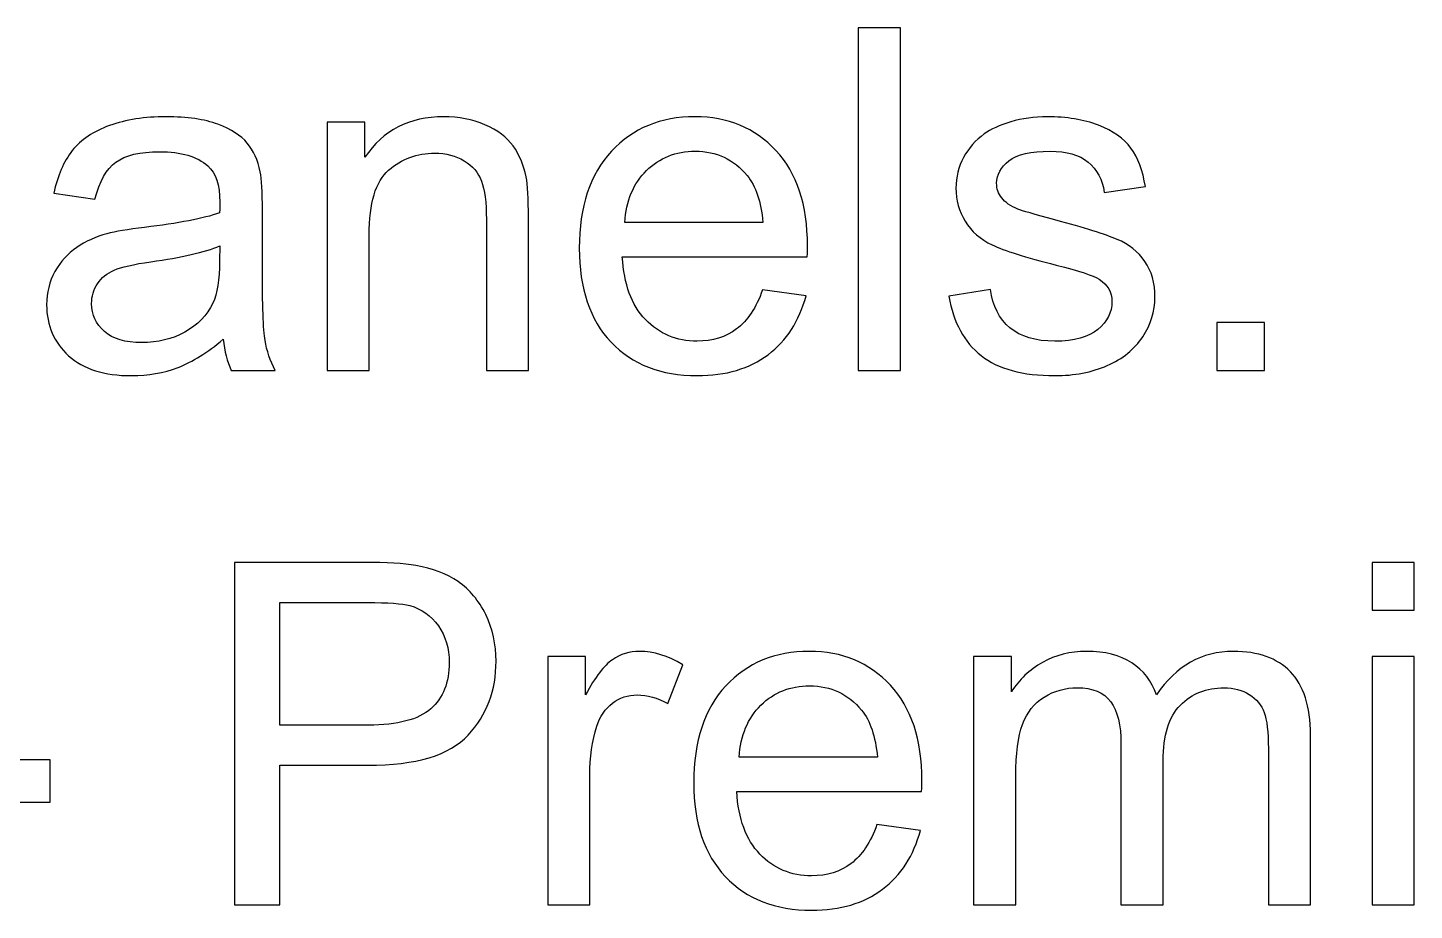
# Model space of a CAD drawing. Header units: centimetres. Extents: x -47.1 to 22.8, y -13.1 to 39.9.
# Drawn here: x -43.096 to -40.642, y 29.491 to 31.053 of the extents above; entities that cross this region are included whole.
import ezdxf

# ---------------------------------------------------------------- set-up
doc = ezdxf.new("R2010")
doc.units = ezdxf.units.CM
doc.header["$MEASUREMENT"] = 0
doc.layers.add('Layer 1', color=7, linetype='Continuous')

msp = doc.modelspace()

# ---------------------------------------------------------------- linework, layer by layer
at = {"layer": 'Layer 1', "color": 105}
for points, knots in [([(-41.62626, 30.4463), (-41.62626, 30.4463), (-41.62626, 31.05252), (-41.62626, 31.05252), (-41.62626, 31.05252), (-41.62626, 31.05252), (-41.55176, 31.05252), (-41.55176, 31.05252), (-41.55176, 31.05252), (-41.55176, 31.05252), (-41.55176, 30.4463), (-41.55176, 30.4463), (-41.55176, 30.4463), (-41.55176, 30.4463), (-41.62626, 30.4463), (-41.62626, 30.4463)], [0, 0, 0, 0, 0.2, 0.2, 0.2, 0.2, 0.4, 0.4, 0.4, 0.4, 0.6, 0.6, 0.6, 0.6, 1, 1, 1, 1]), ([(-42.75022, 30.50133), (-42.77788, 30.47777), (-42.80455, 30.46126), (-42.83009, 30.45152), (-42.83009, 30.45152), (-42.85563, 30.44178), (-42.883, 30.43699), (-42.91236, 30.43699), (-42.91236, 30.43699), (-42.96062, 30.43699), (-42.99773, 30.4487), (-43.02369, 30.47226), (-43.02369, 30.47226), (-43.04966, 30.49569), (-43.06264, 30.52575), (-43.06264, 30.56229), (-43.06264, 30.56229), (-43.06264, 30.58374), (-43.0577, 30.60336), (-43.04796, 30.62114), (-43.04796, 30.62114), (-43.03809, 30.63892), (-43.02525, 30.65303), (-43.00944, 30.66375), (-43.00944, 30.66375), (-42.9935, 30.67448), (-42.97572, 30.68266), (-42.95582, 30.68817), (-42.95582, 30.68817), (-42.94114, 30.69198), (-42.91899, 30.69564), (-42.8895, 30.69931), (-42.8895, 30.69931), (-42.82938, 30.70637), (-42.78493, 30.71498), (-42.75657, 30.72485), (-42.75657, 30.72485), (-42.75629, 30.73501), (-42.75615, 30.74151), (-42.75615, 30.74419), (-42.75615, 30.74419), (-42.75615, 30.77438), (-42.7632, 30.79569), (-42.77731, 30.80811), (-42.77731, 30.80811), (-42.79636, 30.8249), (-42.82473, 30.83323), (-42.86226, 30.83323), (-42.86226, 30.83323), (-42.8974, 30.83323), (-42.92336, 30.82702), (-42.94001, 30.81474), (-42.94001, 30.81474), (-42.95681, 30.80247), (-42.96908, 30.78073), (-42.97713, 30.74941), (-42.97713, 30.74941), (-42.97713, 30.74941), (-43.04994, 30.75957), (-43.04994, 30.75957), (-43.04994, 30.75957), (-43.04331, 30.79075), (-43.03244, 30.81601), (-43.0172, 30.8352), (-43.0172, 30.8352), (-43.00196, 30.85439), (-42.97995, 30.86907), (-42.95116, 30.87951), (-42.95116, 30.87951), (-42.92252, 30.88981), (-42.88907, 30.89504), (-42.85125, 30.89504), (-42.85125, 30.89504), (-42.81372, 30.89504), (-42.7831, 30.89066), (-42.75953, 30.88177), (-42.75953, 30.88177), (-42.73611, 30.87288), (-42.71875, 30.86187), (-42.70774, 30.84847), (-42.70774, 30.84847), (-42.69674, 30.83506), (-42.68898, 30.81813), (-42.68446, 30.79767), (-42.68446, 30.79767), (-42.68206, 30.78497), (-42.68079, 30.76211), (-42.68079, 30.72923), (-42.68079, 30.72923), (-42.68079, 30.72923), (-42.68079, 30.63045), (-42.68079, 30.63045), (-42.68079, 30.63045), (-42.68079, 30.56145), (-42.67924, 30.51784), (-42.67614, 30.49936), (-42.67614, 30.49936), (-42.67317, 30.48087), (-42.66696, 30.46323), (-42.65793, 30.4463), (-42.65793, 30.4463), (-42.65793, 30.4463), (-42.73583, 30.4463), (-42.73583, 30.4463), (-42.73583, 30.4463), (-42.7433, 30.46196), (-42.7481, 30.48031), (-42.75022, 30.50133)], [0, 0, 0, 0, 0.0357143, 0.0357143, 0.0357143, 0.0357143, 0.0714286, 0.0714286, 0.0714286, 0.0714286, 0.1071429, 0.1071429, 0.1071429, 0.1071429, 0.1428571, 0.1428571, 0.1428571, 0.1428571, 0.1785714, 0.1785714, 0.1785714, 0.1785714, 0.2142857, 0.2142857, 0.2142857, 0.2142857, 0.25, 0.25, 0.25, 0.25, 0.2857143, 0.2857143, 0.2857143, 0.2857143, 0.3214286, 0.3214286, 0.3214286, 0.3214286, 0.3571429, 0.3571429, 0.3571429, 0.3571429, 0.3928571, 0.3928571, 0.3928571, 0.3928571, 0.4285714, 0.4285714, 0.4285714, 0.4285714, 0.4642857, 0.4642857, 0.4642857, 0.4642857, 0.5, 0.5, 0.5, 0.5, 0.5357143, 0.5357143, 0.5357143, 0.5357143, 0.5714286, 0.5714286, 0.5714286, 0.5714286, 0.6071429, 0.6071429, 0.6071429, 0.6071429, 0.6428571, 0.6428571, 0.6428571, 0.6428571, 0.6785714, 0.6785714, 0.6785714, 0.6785714, 0.7142857, 0.7142857, 0.7142857, 0.7142857, 0.75, 0.75, 0.75, 0.75, 0.7857143, 0.7857143, 0.7857143, 0.7857143, 0.8214286, 0.8214286, 0.8214286, 0.8214286, 0.8571429, 0.8571429, 0.8571429, 0.8571429, 0.8928571, 0.8928571, 0.8928571, 0.8928571, 0.9285714, 0.9285714, 0.9285714, 0.9285714, 1, 1, 1, 1]), ([(-42.56635, 30.4463), (-42.56635, 30.4463), (-42.56635, 30.88572), (-42.56635, 30.88572), (-42.56635, 30.88572), (-42.56635, 30.88572), (-42.49946, 30.88572), (-42.49946, 30.88572), (-42.49946, 30.88572), (-42.49946, 30.88572), (-42.49946, 30.82335), (-42.49946, 30.82335), (-42.49946, 30.82335), (-42.46729, 30.87119), (-42.42072, 30.89504), (-42.3599, 30.89504), (-42.3599, 30.89504), (-42.33337, 30.89504), (-42.3091, 30.89024), (-42.28695, 30.88078), (-42.28695, 30.88078), (-42.26479, 30.87133), (-42.24814, 30.85877), (-42.23714, 30.84339), (-42.23714, 30.84339), (-42.22613, 30.82801), (-42.21837, 30.80966), (-42.21399, 30.7885), (-42.21399, 30.7885), (-42.21131, 30.77467), (-42.2099, 30.75054), (-42.2099, 30.71611), (-42.2099, 30.71611), (-42.2099, 30.71611), (-42.2099, 30.4463), (-42.2099, 30.4463), (-42.2099, 30.4463), (-42.2099, 30.4463), (-42.28441, 30.4463), (-42.28441, 30.4463), (-42.28441, 30.4463), (-42.28441, 30.4463), (-42.28441, 30.71328), (-42.28441, 30.71328), (-42.28441, 30.71328), (-42.28441, 30.74362), (-42.28723, 30.76634), (-42.29302, 30.7813), (-42.29302, 30.7813), (-42.2988, 30.79626), (-42.3091, 30.80825), (-42.32378, 30.81728), (-42.32378, 30.81728), (-42.33845, 30.82617), (-42.35581, 30.83069), (-42.37557, 30.83069), (-42.37557, 30.83069), (-42.40718, 30.83069), (-42.43441, 30.82067), (-42.45741, 30.80049), (-42.45741, 30.80049), (-42.48041, 30.78045), (-42.49184, 30.74221), (-42.49184, 30.68605), (-42.49184, 30.68605), (-42.49184, 30.68605), (-42.49184, 30.4463), (-42.49184, 30.4463), (-42.49184, 30.4463), (-42.49184, 30.4463), (-42.56635, 30.4463), (-42.56635, 30.4463)], [0, 0, 0, 0, 0.0526316, 0.0526316, 0.0526316, 0.0526316, 0.1052632, 0.1052632, 0.1052632, 0.1052632, 0.1578947, 0.1578947, 0.1578947, 0.1578947, 0.2105263, 0.2105263, 0.2105263, 0.2105263, 0.2631579, 0.2631579, 0.2631579, 0.2631579, 0.3157895, 0.3157895, 0.3157895, 0.3157895, 0.3684211, 0.3684211, 0.3684211, 0.3684211, 0.4210526, 0.4210526, 0.4210526, 0.4210526, 0.4736842, 0.4736842, 0.4736842, 0.4736842, 0.5263158, 0.5263158, 0.5263158, 0.5263158, 0.5789474, 0.5789474, 0.5789474, 0.5789474, 0.6315789, 0.6315789, 0.6315789, 0.6315789, 0.6842105, 0.6842105, 0.6842105, 0.6842105, 0.7368421, 0.7368421, 0.7368421, 0.7368421, 0.7894737, 0.7894737, 0.7894737, 0.7894737, 0.8421053, 0.8421053, 0.8421053, 0.8421053, 0.8947368, 0.8947368, 0.8947368, 0.8947368, 1, 1, 1, 1]), ([(-41.79574, 30.58854), (-41.79574, 30.58854), (-41.71869, 30.57838), (-41.71869, 30.57838), (-41.71869, 30.57838), (-41.73069, 30.53365), (-41.75312, 30.49879), (-41.78586, 30.4741), (-41.78586, 30.4741), (-41.8186, 30.4494), (-41.86037, 30.43699), (-41.91131, 30.43699), (-41.91131, 30.43699), (-41.97537, 30.43699), (-42.02617, 30.45674), (-42.06371, 30.49625), (-42.06371, 30.49625), (-42.10125, 30.53562), (-42.12001, 30.59108), (-42.12001, 30.66234), (-42.12001, 30.66234), (-42.12001, 30.736), (-42.1011, 30.79329), (-42.06315, 30.83393), (-42.06315, 30.83393), (-42.02519, 30.87472), (-41.97594, 30.89504), (-41.9154, 30.89504), (-41.9154, 30.89504), (-41.85684, 30.89504), (-41.809, 30.87514), (-41.77189, 30.8352), (-41.77189, 30.8352), (-41.73478, 30.79527), (-41.71615, 30.73911), (-41.71615, 30.66672), (-41.71615, 30.66672), (-41.71615, 30.66234), (-41.71629, 30.65571), (-41.71657, 30.64696), (-41.71657, 30.64696), (-41.71657, 30.64696), (-42.04381, 30.64696), (-42.04381, 30.64696), (-42.04381, 30.64696), (-42.04099, 30.59884), (-42.02744, 30.56187), (-42.00289, 30.53633), (-42.00289, 30.53633), (-41.97848, 30.51079), (-41.94786, 30.49795), (-41.91131, 30.49795), (-41.91131, 30.49795), (-41.88407, 30.49795), (-41.86079, 30.50514), (-41.8416, 30.51954), (-41.8416, 30.51954), (-41.82227, 30.53393), (-41.80703, 30.55693), (-41.79574, 30.58854)], [0, 0, 0, 0, 0.0625, 0.0625, 0.0625, 0.0625, 0.125, 0.125, 0.125, 0.125, 0.1875, 0.1875, 0.1875, 0.1875, 0.25, 0.25, 0.25, 0.25, 0.3125, 0.3125, 0.3125, 0.3125, 0.375, 0.375, 0.375, 0.375, 0.4375, 0.4375, 0.4375, 0.4375, 0.5, 0.5, 0.5, 0.5, 0.5625, 0.5625, 0.5625, 0.5625, 0.625, 0.625, 0.625, 0.625, 0.6875, 0.6875, 0.6875, 0.6875, 0.75, 0.75, 0.75, 0.75, 0.8125, 0.8125, 0.8125, 0.8125, 0.875, 0.875, 0.875, 0.875, 1, 1, 1, 1]), ([(-41.4661, 30.57753), (-41.4661, 30.57753), (-41.39244, 30.58939), (-41.39244, 30.58939), (-41.39244, 30.58939), (-41.38835, 30.55989), (-41.37678, 30.53732), (-41.35787, 30.52151), (-41.35787, 30.52151), (-41.33896, 30.50585), (-41.31243, 30.49795), (-41.27857, 30.49795), (-41.27857, 30.49795), (-41.24428, 30.49795), (-41.21888, 30.50486), (-41.20222, 30.51883), (-41.20222, 30.51883), (-41.18571, 30.53266), (-41.17739, 30.54903), (-41.17739, 30.5678), (-41.17739, 30.5678), (-41.17739, 30.58459), (-41.18487, 30.59785), (-41.19968, 30.60745), (-41.19968, 30.60745), (-41.21013, 30.61408), (-41.23553, 30.62241), (-41.27588, 30.63271), (-41.27588, 30.63271), (-41.33035, 30.6464), (-41.36803, 30.65825), (-41.3892, 30.66827), (-41.3892, 30.66827), (-41.41022, 30.67843), (-41.42617, 30.69226), (-41.43703, 30.71004), (-41.43703, 30.71004), (-41.4479, 30.72768), (-41.4534, 30.74729), (-41.4534, 30.76874), (-41.4534, 30.76874), (-41.4534, 30.78835), (-41.44889, 30.80642), (-41.44, 30.82307), (-41.44, 30.82307), (-41.43097, 30.83972), (-41.41883, 30.85355), (-41.40345, 30.86455), (-41.40345, 30.86455), (-41.39188, 30.87302), (-41.37607, 30.88022), (-41.35618, 30.88615), (-41.35618, 30.88615), (-41.33614, 30.89207), (-41.31483, 30.89504), (-41.29197, 30.89504), (-41.29197, 30.89504), (-41.25754, 30.89504), (-41.22734, 30.8901), (-41.20138, 30.88008), (-41.20138, 30.88008), (-41.17527, 30.8702), (-41.15608, 30.85665), (-41.14366, 30.83972), (-41.14366, 30.83972), (-41.13139, 30.82264), (-41.12278, 30.79993), (-41.11812, 30.77142), (-41.11812, 30.77142), (-41.11812, 30.77142), (-41.19094, 30.76126), (-41.19094, 30.76126), (-41.19094, 30.76126), (-41.19418, 30.78412), (-41.20378, 30.80204), (-41.21958, 30.81488), (-41.21958, 30.81488), (-41.23539, 30.82772), (-41.25768, 30.83407), (-41.28661, 30.83407), (-41.28661, 30.83407), (-41.32062, 30.83407), (-41.34503, 30.82843), (-41.35956, 30.81714), (-41.35956, 30.81714), (-41.3741, 30.80585), (-41.38144, 30.79259), (-41.38144, 30.77749), (-41.38144, 30.77749), (-41.38144, 30.76789), (-41.37847, 30.75914), (-41.37241, 30.75138), (-41.37241, 30.75138), (-41.36634, 30.74348), (-41.35688, 30.73685), (-41.3439, 30.73163), (-41.3439, 30.73163), (-41.33642, 30.72881), (-41.31469, 30.72246), (-41.27828, 30.71258), (-41.27828, 30.71258), (-41.22579, 30.69861), (-41.1891, 30.68704), (-41.16822, 30.67815), (-41.16822, 30.67815), (-41.14733, 30.66926), (-41.13096, 30.65613), (-41.11911, 30.6392), (-41.11911, 30.6392), (-41.10712, 30.62213), (-41.10119, 30.60096), (-41.10119, 30.57556), (-41.10119, 30.57556), (-41.10119, 30.55086), (-41.10839, 30.52758), (-41.12292, 30.50571), (-41.12292, 30.50571), (-41.13745, 30.48384), (-41.15834, 30.4669), (-41.18557, 30.45491), (-41.18557, 30.45491), (-41.21295, 30.44291), (-41.24385, 30.43699), (-41.27828, 30.43699), (-41.27828, 30.43699), (-41.33529, 30.43699), (-41.3789, 30.44884), (-41.40881, 30.47241), (-41.40881, 30.47241), (-41.43873, 30.49611), (-41.45778, 30.53111), (-41.4661, 30.57753)], [0, 0, 0, 0, 0.0294118, 0.0294118, 0.0294118, 0.0294118, 0.0588235, 0.0588235, 0.0588235, 0.0588235, 0.0882353, 0.0882353, 0.0882353, 0.0882353, 0.1176471, 0.1176471, 0.1176471, 0.1176471, 0.1470588, 0.1470588, 0.1470588, 0.1470588, 0.1764706, 0.1764706, 0.1764706, 0.1764706, 0.2058824, 0.2058824, 0.2058824, 0.2058824, 0.2352941, 0.2352941, 0.2352941, 0.2352941, 0.2647059, 0.2647059, 0.2647059, 0.2647059, 0.2941176, 0.2941176, 0.2941176, 0.2941176, 0.3235294, 0.3235294, 0.3235294, 0.3235294, 0.3529412, 0.3529412, 0.3529412, 0.3529412, 0.3823529, 0.3823529, 0.3823529, 0.3823529, 0.4117647, 0.4117647, 0.4117647, 0.4117647, 0.4411765, 0.4411765, 0.4411765, 0.4411765, 0.4705882, 0.4705882, 0.4705882, 0.4705882, 0.5, 0.5, 0.5, 0.5, 0.5294118, 0.5294118, 0.5294118, 0.5294118, 0.5588235, 0.5588235, 0.5588235, 0.5588235, 0.5882353, 0.5882353, 0.5882353, 0.5882353, 0.6176471, 0.6176471, 0.6176471, 0.6176471, 0.6470588, 0.6470588, 0.6470588, 0.6470588, 0.6764706, 0.6764706, 0.6764706, 0.6764706, 0.7058824, 0.7058824, 0.7058824, 0.7058824, 0.7352941, 0.7352941, 0.7352941, 0.7352941, 0.7647059, 0.7647059, 0.7647059, 0.7647059, 0.7941176, 0.7941176, 0.7941176, 0.7941176, 0.8235294, 0.8235294, 0.8235294, 0.8235294, 0.8529412, 0.8529412, 0.8529412, 0.8529412, 0.8823529, 0.8823529, 0.8823529, 0.8823529, 0.9117647, 0.9117647, 0.9117647, 0.9117647, 0.9411765, 0.9411765, 0.9411765, 0.9411765, 1, 1, 1, 1]), ([(-42.03958, 30.70792), (-42.03958, 30.70792), (-41.79489, 30.70792), (-41.79489, 30.70792), (-41.79489, 30.70792), (-41.79814, 30.74489), (-41.80759, 30.77255), (-41.82297, 30.79104), (-41.82297, 30.79104), (-41.84654, 30.81968), (-41.8773, 30.83407), (-41.91498, 30.83407), (-41.91498, 30.83407), (-41.94913, 30.83407), (-41.97777, 30.82264), (-42.00106, 30.79978), (-42.00106, 30.79978), (-42.0242, 30.77692), (-42.03704, 30.7463), (-42.03958, 30.70792)], [0, 0, 0, 0, 0.1666667, 0.1666667, 0.1666667, 0.1666667, 0.3333333, 0.3333333, 0.3333333, 0.3333333, 0.5, 0.5, 0.5, 0.5, 0.6666667, 0.6666667, 0.6666667, 0.6666667, 1, 1, 1, 1]), ([(-42.75615, 30.66643), (-42.78324, 30.65543), (-42.82388, 30.64611), (-42.87807, 30.63849), (-42.87807, 30.63849), (-42.90883, 30.63412), (-42.93056, 30.62918), (-42.94326, 30.62368), (-42.94326, 30.62368), (-42.95596, 30.61817), (-42.9657, 30.61013), (-42.97261, 30.59969), (-42.97261, 30.59969), (-42.97953, 30.58911), (-42.98305, 30.57739), (-42.98305, 30.56441), (-42.98305, 30.56441), (-42.98305, 30.5448), (-42.97557, 30.52829), (-42.96048, 30.51516), (-42.96048, 30.51516), (-42.94538, 30.50204), (-42.92336, 30.49541), (-42.89443, 30.49541), (-42.89443, 30.49541), (-42.86579, 30.49541), (-42.84025, 30.50162), (-42.81781, 30.51417), (-42.81781, 30.51417), (-42.79552, 30.52659), (-42.77901, 30.54367), (-42.76856, 30.56526), (-42.76856, 30.56526), (-42.76052, 30.58205), (-42.75657, 30.60674), (-42.75657, 30.63934), (-42.75657, 30.63934), (-42.75657, 30.63934), (-42.75615, 30.66643), (-42.75615, 30.66643)], [0, 0, 0, 0, 0.0909091, 0.0909091, 0.0909091, 0.0909091, 0.1818182, 0.1818182, 0.1818182, 0.1818182, 0.2727273, 0.2727273, 0.2727273, 0.2727273, 0.3636364, 0.3636364, 0.3636364, 0.3636364, 0.4545455, 0.4545455, 0.4545455, 0.4545455, 0.5454545, 0.5454545, 0.5454545, 0.5454545, 0.6363636, 0.6363636, 0.6363636, 0.6363636, 0.7272727, 0.7272727, 0.7272727, 0.7272727, 0.8181818, 0.8181818, 0.8181818, 0.8181818, 1, 1, 1, 1]), ([(-40.99196, 30.4463), (-40.99196, 30.4463), (-40.99196, 30.53097), (-40.99196, 30.53097), (-40.99196, 30.53097), (-40.99196, 30.53097), (-40.9073, 30.53097), (-40.9073, 30.53097), (-40.9073, 30.53097), (-40.9073, 30.53097), (-40.9073, 30.4463), (-40.9073, 30.4463), (-40.9073, 30.4463), (-40.9073, 30.4463), (-40.99196, 30.4463), (-40.99196, 30.4463)], [0, 0, 0, 0, 0.2, 0.2, 0.2, 0.2, 0.4, 0.4, 0.4, 0.4, 0.6, 0.6, 0.6, 0.6, 1, 1, 1, 1]), ([(-42.73035, 29.50043), (-42.73035, 29.50043), (-42.73035, 30.10665), (-42.73035, 30.10665), (-42.73035, 30.10665), (-42.73035, 30.10665), (-42.50146, 30.10665), (-42.50146, 30.10665), (-42.50146, 30.10665), (-42.46125, 30.10665), (-42.43048, 30.10467), (-42.40918, 30.10086), (-42.40918, 30.10086), (-42.3794, 30.09592), (-42.35442, 30.08647), (-42.33425, 30.07264), (-42.33425, 30.07264), (-42.31407, 30.05867), (-42.29784, 30.03919), (-42.28556, 30.01422), (-42.28556, 30.01422), (-42.27329, 29.98924), (-42.26722, 29.96172), (-42.26722, 29.93167), (-42.26722, 29.93167), (-42.26722, 29.8803), (-42.28359, 29.8367), (-42.31647, 29.80114), (-42.31647, 29.80114), (-42.3492, 29.76544), (-42.40861, 29.74766), (-42.49441, 29.74766), (-42.49441, 29.74766), (-42.49441, 29.74766), (-42.64991, 29.74766), (-42.64991, 29.74766), (-42.64991, 29.74766), (-42.64991, 29.74766), (-42.64991, 29.50043), (-42.64991, 29.50043), (-42.64991, 29.50043), (-42.64991, 29.50043), (-42.73035, 29.50043), (-42.73035, 29.50043)], [0, 0, 0, 0, 0.0833333, 0.0833333, 0.0833333, 0.0833333, 0.1666667, 0.1666667, 0.1666667, 0.1666667, 0.25, 0.25, 0.25, 0.25, 0.3333333, 0.3333333, 0.3333333, 0.3333333, 0.4166667, 0.4166667, 0.4166667, 0.4166667, 0.5, 0.5, 0.5, 0.5, 0.5833333, 0.5833333, 0.5833333, 0.5833333, 0.6666667, 0.6666667, 0.6666667, 0.6666667, 0.75, 0.75, 0.75, 0.75, 0.8333333, 0.8333333, 0.8333333, 0.8333333, 1, 1, 1, 1]), ([(-40.71682, 30.02198), (-40.71682, 30.02198), (-40.71682, 30.10665), (-40.71682, 30.10665), (-40.71682, 30.10665), (-40.71682, 30.10665), (-40.64231, 30.10665), (-40.64231, 30.10665), (-40.64231, 30.10665), (-40.64231, 30.10665), (-40.64231, 30.02198), (-40.64231, 30.02198), (-40.64231, 30.02198), (-40.64231, 30.02198), (-40.71682, 30.02198), (-40.71682, 30.02198)], [0, 0, 0, 0, 0.2, 0.2, 0.2, 0.2, 0.4, 0.4, 0.4, 0.4, 0.6, 0.6, 0.6, 0.6, 1, 1, 1, 1]), ([(-42.64991, 29.81878), (-42.64991, 29.81878), (-42.49328, 29.81878), (-42.49328, 29.81878), (-42.49328, 29.81878), (-42.44135, 29.81878), (-42.40466, 29.82837), (-42.38279, 29.84771), (-42.38279, 29.84771), (-42.36106, 29.86704), (-42.35019, 29.89413), (-42.35019, 29.92927), (-42.35019, 29.92927), (-42.35019, 29.95453), (-42.35654, 29.97626), (-42.36938, 29.99432), (-42.36938, 29.99432), (-42.38222, 30.01238), (-42.39916, 30.02438), (-42.42004, 30.03016), (-42.42004, 30.03016), (-42.43359, 30.03369), (-42.45857, 30.03553), (-42.49483, 30.03553), (-42.49483, 30.03553), (-42.49483, 30.03553), (-42.64991, 30.03553), (-42.64991, 30.03553), (-42.64991, 30.03553), (-42.64991, 30.03553), (-42.64991, 29.81878), (-42.64991, 29.81878)], [0, 0, 0, 0, 0.1111111, 0.1111111, 0.1111111, 0.1111111, 0.2222222, 0.2222222, 0.2222222, 0.2222222, 0.3333333, 0.3333333, 0.3333333, 0.3333333, 0.4444444, 0.4444444, 0.4444444, 0.4444444, 0.5555556, 0.5555556, 0.5555556, 0.5555556, 0.6666667, 0.6666667, 0.6666667, 0.6666667, 0.7777778, 0.7777778, 0.7777778, 0.7777778, 1, 1, 1, 1]), ([(-42.17578, 29.50043), (-42.17578, 29.50043), (-42.17578, 29.93985), (-42.17578, 29.93985), (-42.17578, 29.93985), (-42.17578, 29.93985), (-42.10889, 29.93985), (-42.10889, 29.93985), (-42.10889, 29.93985), (-42.10889, 29.93985), (-42.10889, 29.87254), (-42.10889, 29.87254), (-42.10889, 29.87254), (-42.09182, 29.90373), (-42.07601, 29.92433), (-42.06148, 29.93421), (-42.06148, 29.93421), (-42.04694, 29.94423), (-42.031, 29.94917), (-42.01364, 29.94917), (-42.01364, 29.94917), (-41.98852, 29.94917), (-41.96298, 29.94126), (-41.93702, 29.9256), (-41.93702, 29.9256), (-41.93702, 29.9256), (-41.96354, 29.85688), (-41.96354, 29.85688), (-41.96354, 29.85688), (-41.98161, 29.86704), (-41.99967, 29.87212), (-42.01773, 29.87212), (-42.01773, 29.87212), (-42.03396, 29.87212), (-42.04849, 29.86718), (-42.06133, 29.85744), (-42.06133, 29.85744), (-42.07418, 29.84771), (-42.08335, 29.83416), (-42.08885, 29.8168), (-42.08885, 29.8168), (-42.09718, 29.79041), (-42.10127, 29.76149), (-42.10127, 29.73002), (-42.10127, 29.73002), (-42.10127, 29.73002), (-42.10127, 29.50043), (-42.10127, 29.50043), (-42.10127, 29.50043), (-42.10127, 29.50043), (-42.17578, 29.50043), (-42.17578, 29.50043)], [0, 0, 0, 0, 0.0714286, 0.0714286, 0.0714286, 0.0714286, 0.1428571, 0.1428571, 0.1428571, 0.1428571, 0.2142857, 0.2142857, 0.2142857, 0.2142857, 0.2857143, 0.2857143, 0.2857143, 0.2857143, 0.3571429, 0.3571429, 0.3571429, 0.3571429, 0.4285714, 0.4285714, 0.4285714, 0.4285714, 0.5, 0.5, 0.5, 0.5, 0.5714286, 0.5714286, 0.5714286, 0.5714286, 0.6428571, 0.6428571, 0.6428571, 0.6428571, 0.7142857, 0.7142857, 0.7142857, 0.7142857, 0.7857143, 0.7857143, 0.7857143, 0.7857143, 0.8571429, 0.8571429, 0.8571429, 0.8571429, 1, 1, 1, 1]), ([(-41.59327, 29.64267), (-41.59327, 29.64267), (-41.51622, 29.63251), (-41.51622, 29.63251), (-41.51622, 29.63251), (-41.52822, 29.58778), (-41.55065, 29.55292), (-41.58339, 29.52823), (-41.58339, 29.52823), (-41.61613, 29.50353), (-41.6579, 29.49112), (-41.70884, 29.49112), (-41.70884, 29.49112), (-41.7729, 29.49112), (-41.8237, 29.51087), (-41.86124, 29.55038), (-41.86124, 29.55038), (-41.89878, 29.58975), (-41.91754, 29.64521), (-41.91754, 29.71647), (-41.91754, 29.71647), (-41.91754, 29.79013), (-41.89863, 29.84742), (-41.86068, 29.88806), (-41.86068, 29.88806), (-41.82272, 29.92885), (-41.77347, 29.94917), (-41.71293, 29.94917), (-41.71293, 29.94917), (-41.65437, 29.94917), (-41.60653, 29.92927), (-41.56942, 29.88933), (-41.56942, 29.88933), (-41.53231, 29.8494), (-41.51368, 29.79324), (-41.51368, 29.72085), (-41.51368, 29.72085), (-41.51368, 29.71647), (-41.51382, 29.70984), (-41.5141, 29.70109), (-41.5141, 29.70109), (-41.5141, 29.70109), (-41.84134, 29.70109), (-41.84134, 29.70109), (-41.84134, 29.70109), (-41.83852, 29.65297), (-41.82497, 29.616), (-41.80042, 29.59046), (-41.80042, 29.59046), (-41.77601, 29.56492), (-41.74539, 29.55208), (-41.70884, 29.55208), (-41.70884, 29.55208), (-41.6816, 29.55208), (-41.65832, 29.55927), (-41.63913, 29.57367), (-41.63913, 29.57367), (-41.6198, 29.58806), (-41.60456, 29.61106), (-41.59327, 29.64267)], [0, 0, 0, 0, 0.0625, 0.0625, 0.0625, 0.0625, 0.125, 0.125, 0.125, 0.125, 0.1875, 0.1875, 0.1875, 0.1875, 0.25, 0.25, 0.25, 0.25, 0.3125, 0.3125, 0.3125, 0.3125, 0.375, 0.375, 0.375, 0.375, 0.4375, 0.4375, 0.4375, 0.4375, 0.5, 0.5, 0.5, 0.5, 0.5625, 0.5625, 0.5625, 0.5625, 0.625, 0.625, 0.625, 0.625, 0.6875, 0.6875, 0.6875, 0.6875, 0.75, 0.75, 0.75, 0.75, 0.8125, 0.8125, 0.8125, 0.8125, 0.875, 0.875, 0.875, 0.875, 1, 1, 1, 1]), ([(-41.4221, 29.50043), (-41.4221, 29.50043), (-41.4221, 29.93985), (-41.4221, 29.93985), (-41.4221, 29.93985), (-41.4221, 29.93985), (-41.35521, 29.93985), (-41.35521, 29.93985), (-41.35521, 29.93985), (-41.35521, 29.93985), (-41.35521, 29.87776), (-41.35521, 29.87776), (-41.35521, 29.87776), (-41.34153, 29.89921), (-41.32318, 29.91657), (-41.30032, 29.92955), (-41.30032, 29.92955), (-41.27746, 29.94267), (-41.2515, 29.94917), (-41.22229, 29.94917), (-41.22229, 29.94917), (-41.18983, 29.94917), (-41.16316, 29.94239), (-41.14242, 29.92899), (-41.14242, 29.92899), (-41.12167, 29.91544), (-41.107, 29.89667), (-41.09853, 29.8724), (-41.09853, 29.8724), (-41.06354, 29.92362), (-41.01824, 29.94917), (-40.96236, 29.94917), (-40.96236, 29.94917), (-40.91861, 29.94917), (-40.88489, 29.93717), (-40.86146, 29.91304), (-40.86146, 29.91304), (-40.8379, 29.88891), (-40.82604, 29.8518), (-40.82604, 29.8017), (-40.82604, 29.8017), (-40.82604, 29.8017), (-40.82604, 29.50043), (-40.82604, 29.50043), (-40.82604, 29.50043), (-40.82604, 29.50043), (-40.90055, 29.50043), (-40.90055, 29.50043), (-40.90055, 29.50043), (-40.90055, 29.50043), (-40.90055, 29.77701), (-40.90055, 29.77701), (-40.90055, 29.77701), (-40.90055, 29.80664), (-40.90309, 29.82809), (-40.90789, 29.84121), (-40.90789, 29.84121), (-40.91269, 29.85434), (-40.92144, 29.86478), (-40.93428, 29.87282), (-40.93428, 29.87282), (-40.94698, 29.88087), (-40.96193, 29.88482), (-40.97901, 29.88482), (-40.97901, 29.88482), (-41.01005, 29.88482), (-41.03574, 29.87452), (-41.0562, 29.85406), (-41.0562, 29.85406), (-41.07666, 29.83345), (-41.08682, 29.80057), (-41.08682, 29.75542), (-41.08682, 29.75542), (-41.08682, 29.75542), (-41.08682, 29.50043), (-41.08682, 29.50043), (-41.08682, 29.50043), (-41.08682, 29.50043), (-41.16133, 29.50043), (-41.16133, 29.50043), (-41.16133, 29.50043), (-41.16133, 29.50043), (-41.16133, 29.78562), (-41.16133, 29.78562), (-41.16133, 29.78562), (-41.16133, 29.81864), (-41.16739, 29.84347), (-41.17953, 29.85998), (-41.17953, 29.85998), (-41.19166, 29.87649), (-41.21156, 29.88482), (-41.23908, 29.88482), (-41.23908, 29.88482), (-41.25996, 29.88482), (-41.27929, 29.87931), (-41.29707, 29.86831), (-41.29707, 29.86831), (-41.31485, 29.8573), (-41.3277, 29.84121), (-41.33574, 29.81991), (-41.33574, 29.81991), (-41.34364, 29.79874), (-41.34759, 29.76812), (-41.34759, 29.72818), (-41.34759, 29.72818), (-41.34759, 29.72818), (-41.34759, 29.50043), (-41.34759, 29.50043), (-41.34759, 29.50043), (-41.34759, 29.50043), (-41.4221, 29.50043), (-41.4221, 29.50043)], [0, 0, 0, 0, 0.0344828, 0.0344828, 0.0344828, 0.0344828, 0.0689655, 0.0689655, 0.0689655, 0.0689655, 0.1034483, 0.1034483, 0.1034483, 0.1034483, 0.137931, 0.137931, 0.137931, 0.137931, 0.1724138, 0.1724138, 0.1724138, 0.1724138, 0.2068966, 0.2068966, 0.2068966, 0.2068966, 0.2413793, 0.2413793, 0.2413793, 0.2413793, 0.2758621, 0.2758621, 0.2758621, 0.2758621, 0.3103448, 0.3103448, 0.3103448, 0.3103448, 0.3448276, 0.3448276, 0.3448276, 0.3448276, 0.3793103, 0.3793103, 0.3793103, 0.3793103, 0.4137931, 0.4137931, 0.4137931, 0.4137931, 0.4482759, 0.4482759, 0.4482759, 0.4482759, 0.4827586, 0.4827586, 0.4827586, 0.4827586, 0.5172414, 0.5172414, 0.5172414, 0.5172414, 0.5517241, 0.5517241, 0.5517241, 0.5517241, 0.5862069, 0.5862069, 0.5862069, 0.5862069, 0.6206897, 0.6206897, 0.6206897, 0.6206897, 0.6551724, 0.6551724, 0.6551724, 0.6551724, 0.6896552, 0.6896552, 0.6896552, 0.6896552, 0.7241379, 0.7241379, 0.7241379, 0.7241379, 0.7586207, 0.7586207, 0.7586207, 0.7586207, 0.7931034, 0.7931034, 0.7931034, 0.7931034, 0.8275862, 0.8275862, 0.8275862, 0.8275862, 0.862069, 0.862069, 0.862069, 0.862069, 0.8965517, 0.8965517, 0.8965517, 0.8965517, 0.9310345, 0.9310345, 0.9310345, 0.9310345, 1, 1, 1, 1]), ([(-40.71682, 29.50043), (-40.71682, 29.50043), (-40.71682, 29.93985), (-40.71682, 29.93985), (-40.71682, 29.93985), (-40.71682, 29.93985), (-40.64231, 29.93985), (-40.64231, 29.93985), (-40.64231, 29.93985), (-40.64231, 29.93985), (-40.64231, 29.50043), (-40.64231, 29.50043), (-40.64231, 29.50043), (-40.64231, 29.50043), (-40.71682, 29.50043), (-40.71682, 29.50043)], [0, 0, 0, 0, 0.2, 0.2, 0.2, 0.2, 0.4, 0.4, 0.4, 0.4, 0.6, 0.6, 0.6, 0.6, 1, 1, 1, 1]), ([(-41.83711, 29.76205), (-41.83711, 29.76205), (-41.59242, 29.76205), (-41.59242, 29.76205), (-41.59242, 29.76205), (-41.59567, 29.79902), (-41.60512, 29.82668), (-41.6205, 29.84517), (-41.6205, 29.84517), (-41.64407, 29.87381), (-41.67483, 29.8882), (-41.71251, 29.8882), (-41.71251, 29.8882), (-41.74666, 29.8882), (-41.7753, 29.87677), (-41.79859, 29.85391), (-41.79859, 29.85391), (-41.82173, 29.83105), (-41.83457, 29.80043), (-41.83711, 29.76205)], [0, 0, 0, 0, 0.1666667, 0.1666667, 0.1666667, 0.1666667, 0.3333333, 0.3333333, 0.3333333, 0.3333333, 0.5, 0.5, 0.5, 0.5, 0.6666667, 0.6666667, 0.6666667, 0.6666667, 1, 1, 1, 1]), ([(-43.28646, 29.68246), (-43.28646, 29.68246), (-43.28646, 29.75697), (-43.28646, 29.75697), (-43.28646, 29.75697), (-43.28646, 29.75697), (-43.05617, 29.75697), (-43.05617, 29.75697), (-43.05617, 29.75697), (-43.05617, 29.75697), (-43.05617, 29.68246), (-43.05617, 29.68246), (-43.05617, 29.68246), (-43.05617, 29.68246), (-43.28646, 29.68246), (-43.28646, 29.68246)], [0, 0, 0, 0, 0.2, 0.2, 0.2, 0.2, 0.4, 0.4, 0.4, 0.4, 0.6, 0.6, 0.6, 0.6, 1, 1, 1, 1])]:
    msp.add_open_spline(points, degree=3, knots=knots, dxfattribs=at)

doc.saveas('drawing.dxf')
